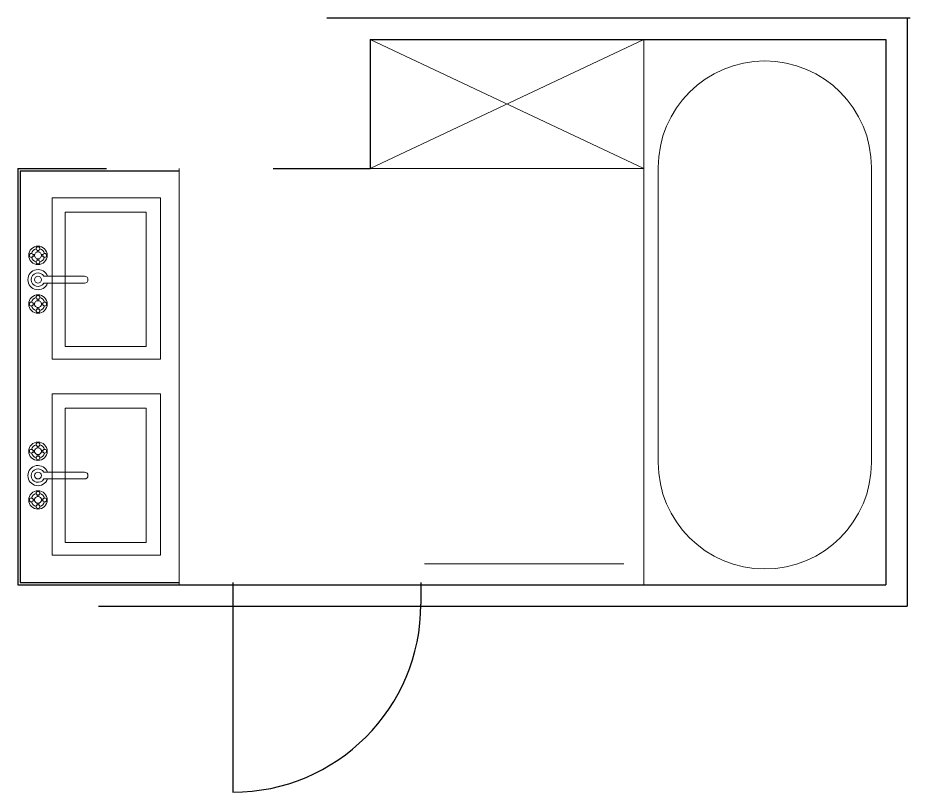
# Model space of a CAD drawing. Header units: inches. Extents: x -1596095 to 1052762, y -907497 to 506843.
# Drawn here: x -249766 to -246445, y -405615 to -402734 of the extents above; entities that cross this region are included whole.
import ezdxf

# ---------------------------------------------------------------- set-up
doc = ezdxf.new("R2010")
doc.units = ezdxf.units.IN
doc.header["$LTSCALE"] = 25
doc.header["$MEASUREMENT"] = 0
doc.layers.add('Двери', color=7, linetype='Continuous')
doc.layers.add('МЕБЕЛЬ', color=5, linetype='Continuous', lineweight=9)
doc.layers.add('Стены', color=7, linetype='Continuous', lineweight=30)

# ---------------------------------------------------------------- blocks, each defined once
blk = doc.blocks.new('_ArchTick')
at = {"color": 0, "linetype": 'ByBlock', "const_width": 0.15}
blk.add_lwpolyline([(-0.5, -0.5), (0.5, 0.5)], dxfattribs=at)
blk = doc.blocks.new('A$C30664437')
for p, q in [((-12.5, 21.6), (-12.5, 173.5)), ((12.5, 173.5), (12.5, 21.6)), ((-102.6, 3.1), (-109.4, 3.1)), ((-93.8, 12.1), (-93.8, 18.8)), ((-87.5, 12), (-87.5, 18.8)), ((-78.6, 3.1), (-71.9, 3.1)), ((78.7, 3.1), (71.9, 3.1)), ((87.5, 12.1), (87.5, 18.8)), ((93.8, 12), (93.8, 18.8)), ((102.7, 3.1), (109.4, 3.1)), ((-102.7, -3.1), (-109.4, -3.1)), ((-93.8, -12), (-93.8, -18.8)), ((-87.5, -12), (-87.5, -18.8)), ((-78.7, -3.1), (-71.9, -3.1)), ((78.6, -3.1), (71.9, -3.1)), ((87.5, -12), (87.5, -18.8)), ((93.8, -12), (93.8, -18.8)), ((102.6, -3.1), (109.4, -3.1))]:
    blk.add_line(p, q)
for centre, radius in [((-90.6, 0), 34.4), ((90.6, 0), 34.4), ((-115.6, 0), 6.99), ((-90.6, 0), 12.5), ((-90.6, 25), 6.99), ((-65.6, 0), 6.99), ((0, 0), 12.5), ((65.6, 0), 6.99), ((90.6, 0), 12.5), ((90.6, 25), 6.99), ((115.6, 0), 6.99), ((-90.6, -25), 6.99), ((90.6, -25), 6.99)]:
    blk.add_circle(centre, radius)
for centre, radius, start, end in [((0, 173.5), 12.5, 0, 180), ((0, 0), 37.5, 109.6397, 70.3486), ((-90.6, 0), 25, 106.0953, 163.7658), ((-90.6, 0), 25, 15.9116, 73.88), ((0, 0), 25, 120.2446, 59.6569), ((90.6, 0), 25, 105.9211, 163.5587), ((90.6, 0), 25, 15.7907, 74.7593), ((-90.6, 0), 25, 195.7907, 254.7593), ((-90.6, 0), 25, 285.9211, 343.5587), ((90.6, 0), 25, 195.9116, 253.88), ((90.6, 0), 25, 286.0953, 343.7658)]:
    blk.add_arc(centre, radius, start, end)
at = {"layer": 'МЕБЕЛЬ', "ltscale": 3, "xscale": 0.03937007873901166, "yscale": 0.03937007873901166, "zscale": 0.03937007873901166}
blk.add_blockref('_ArchTick', (12.6, 21.6), dxfattribs=at)
blk = doc.blocks.new('A$C08470E14')
at = {"layer": 'МЕБЕЛЬ', "ltscale": 3}
for points in [[(600, -403.7), (0, -403.7), (0, 0), (600, 0)], [(546.9, -350.6), (46.9, -350.6), (46.9, -49.3), (546.9, -49.3)]]:
    blk.add_lwpolyline(points, close=True, dxfattribs=at)
at = {"layer": 'МЕБЕЛЬ', "ltscale": 3, "rotation": 180}
blk.add_blockref('A$C30664437', (296, 52.3), dxfattribs=at)
blk = doc.blocks.new('A$C27866716')
at = {"layer": 'МЕБЕЛЬ', "ltscale": 3}
for points in [[(600, -403.7), (0, -403.7), (0, 0), (600, 0)], [(546.9, -350.6), (46.9, -350.6), (46.9, -49.3), (546.9, -49.3)]]:
    blk.add_lwpolyline(points, close=True, dxfattribs=at)
at = {"layer": 'МЕБЕЛЬ', "ltscale": 3, "rotation": 180}
blk.add_blockref('A$C30664437', (296, 52.3), dxfattribs=at)
blk = doc.blocks.new('A$C14745A46')
at = {"layer": 'Двери', "lineweight": 30, "ltscale": 3}
blk.add_line((0, -80), (0, -780), dxfattribs=at)
blk.add_arc((0, -80), 700, 270, 0, dxfattribs=at)
at = {"layer": 'Стены', "ltscale": 3}
for p, q in [((0, 0), (0, -80)), ((700, 0), (700, -80))]:
    blk.add_line(p, q, dxfattribs=at)

msp = doc.modelspace()

# ---------------------------------------------------------------- linework, layer by layer
at = {"layer": 'МЕБЕЛЬ', "color": 5, "ltscale": 3}
for p, q in [((-247436, -403293.7), (-248455.2, -402813.5)), ((-248455.2, -403293.7), (-247436, -402813.5)), ((-247436, -402813.5), (-247436, -404843.4)), ((-249165.6, -404843.4), (-249165.6, -403293.7)), ((-248455.2, -403293.7), (-247436, -403293.7)), ((-248253, -404764.8), (-247510.3, -404764.8))]:
    msp.add_line(p, q, dxfattribs=at)
at = {"layer": 'Стены', "ltscale": 3}
for p, q in [((-248615.8, -402733.5), (-246445.3, -402733.5)), ((-246456, -402733.5), (-246456, -404923.4)), ((-248455.2, -402813.5), (-248455.2, -403293.7)), ((-248455.2, -402813.5), (-246536, -402813.5)), ((-246536, -402813.5), (-246536, -404843.4)), ((-249765.6, -403293.7), (-249765.6, -404843.4)), ((-249765.6, -403293.7), (-249435.5, -403293.7)), ((-248815.6, -403293.7), (-248455.2, -403293.7)), ((-249465.6, -404923.4), (-246456, -404923.4))]:
    msp.add_line(p, q, dxfattribs=at)
at = {"layer": 'Стены', "color": 1, "ltscale": 3}
for p, q in [((-249756.4, -403303.2), (-249165.6, -403303.2)), ((-249756.4, -403303.2), (-249756.4, -404834.9)), ((-249756.4, -404834.9), (-249165.6, -404834.9))]:
    msp.add_line(p, q, dxfattribs=at)
at = {"layer": 'Стены', "color": 5, "lineweight": 9, "ltscale": 3}
for p, q in [((-247382.8, -403290.8), (-247382.8, -404387.6)), ((-246589.2, -403290.8), (-246589.2, -404387.6))]:
    msp.add_line(p, q, dxfattribs=at)
at = {"layer": 'Стены', "lineweight": 30, "ltscale": 3}
msp.add_line((-249765.6, -404843.4), (-246536, -404843.4), dxfattribs=at)
at = {"layer": 'Стены', "color": 5, "lineweight": 9, "ltscale": 3}
for centre, start, end in [((-246986, -403290.8), 0, 180), ((-246986, -404387.6), 180, 0)]:
    msp.add_arc(centre, 396.8, start, end, dxfattribs=at)

# ---------------------------------------------------------------- block references
at = {"layer": 'МЕБЕЛЬ', "color": 5, "ltscale": 3, "rotation": 90}
for name, p in [('A$C27866716', (-249638.3, -404003.9)), ('A$C08470E14', (-249638.3, -404732.9))]:
    msp.add_blockref(name, p, dxfattribs=at)
at = {"layer": 'Стены', "ltscale": 3}
msp.add_blockref('A$C14745A46', (-248965.8, -404834.9), dxfattribs=at)

doc.saveas('drawing.dxf')
